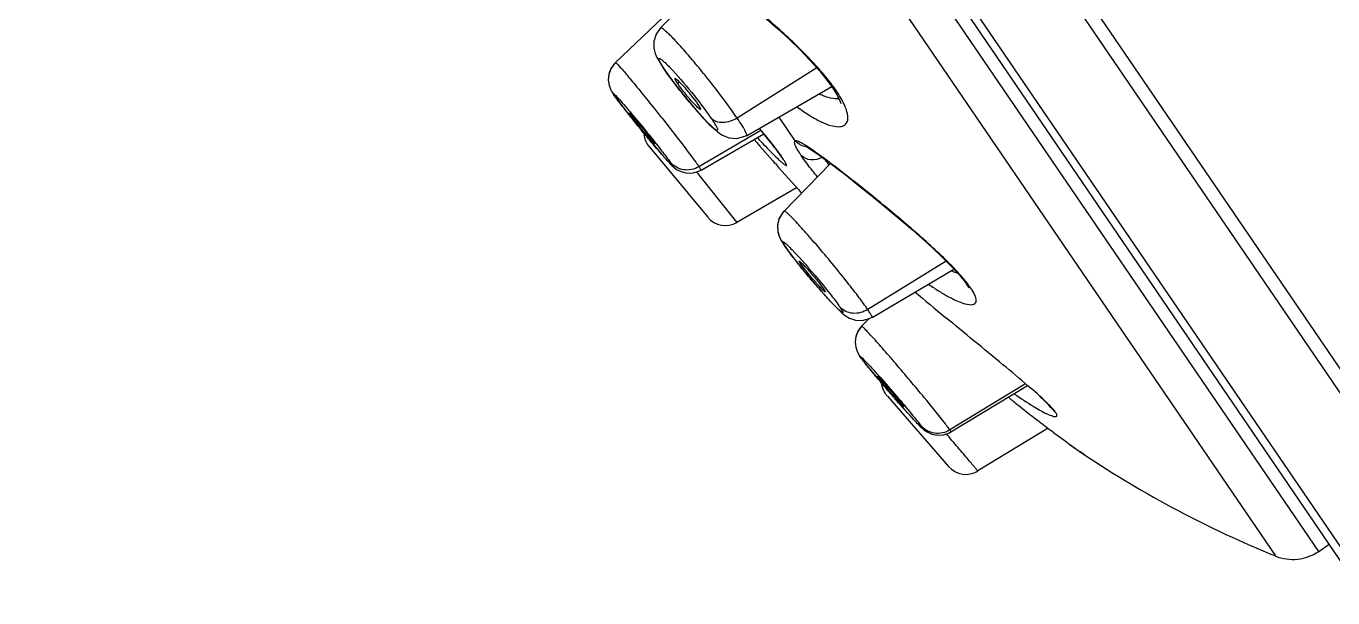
# Model space of a CAD drawing. Extents: x 0 to 1693, y 0 to 1240.
# Drawn here: x 1181.8 to 1210.26, y 615.22 to 627.68 of the extents above; entities that cross this region are included whole.
import ezdxf

# ---------------------------------------------------------------- set-up
doc = ezdxf.new("R2010")
doc.units = 0
doc.header["$LTSCALE"] = 14
doc.header["$MEASUREMENT"] = 0
doc.layers.add('DEF_LAYER_ASSEM_MEMBER', color=7, linetype='CONTINUOUS')

msp = doc.modelspace()

# ---------------------------------------------------------------- linework, layer by layer
at = {"layer": 'DEF_LAYER_ASSEM_MEMBER', "color": 9, "linetype": 'Continuous'}
for p, q in [((1211.183, 615.22), (1167.334, 679.564)), ((1211.873, 617.545), (1169.751, 679.357)), ((1170.559, 678.677), (1213.711, 615.369)), ((1209.948, 616.233), (1167.825, 678.045)), ((1167.388, 677.207), (1209.008, 616.133)), ((1195.719, 626.708), (1195.693, 626.74)), ((1199.021, 626.766), (1197.284, 625.675)), ((1196.027, 626.461), (1195.99, 626.426)), ((1194.618, 626.154), (1194.592, 626.189)), ((1199.355, 626.345), (1199.438, 626.274)), ((1198.55, 625.178), (1198.196, 625.697)), ((1197.801, 625.406), (1196.452, 624.615)), ((1198.292, 624.775), (1198.258, 624.817)), ((1196.397, 624.502), (1196.419, 624.475)), ((1196.419, 624.475), (1196.465, 624.418)), ((1196.465, 624.418), (1197.279, 623.402)), ((1198.343, 622.857), (1198.311, 622.898)), ((1198.675, 622.517), (1198.662, 622.505)), ((1201.837, 622.557), (1200.127, 621.503)), ((1202.372, 621.969), (1202.276, 622.059)), ((1199.992, 620.437), (1199.957, 620.482)), ((1203.562, 619.884), (1201.915, 618.88)), ((1203.22, 619.566), (1203.19, 619.59)), ((1204.217, 619.262), (1204.111, 619.365)), ((1201.863, 618.766), (1201.841, 618.792)), ((1201.938, 618.837), (1201.915, 618.88)), ((1204.843, 618.341), (1204.753, 618.404)), ((1204.846, 618.339), (1204.843, 618.341))]:
    msp.add_line(p, q, dxfattribs=at)
at = {"layer": 'DEF_LAYER_ASSEM_MEMBER', "color": 7, "linetype": 'Continuous'}
for p, q in [((1210.828, 615.435), (1167.405, 679.156)), ((1196.734, 628.757), (1195.615, 627.638)), ((1195.668, 627.866), (1194.633, 626.885)), ((1195.615, 627.638), (1195.614, 627.638)), ((1198.873, 626.931), (1199.084, 626.695)), ((1194.632, 626.886), (1194.611, 626.865)), ((1195.693, 626.74), (1195.692, 626.741)), ((1195.692, 626.741), (1195.774, 626.624)), ((1199.084, 626.695), (1199.267, 626.467)), ((1195.774, 626.624), (1195.924, 626.423)), ((1195.924, 626.423), (1196.086, 626.215)), ((1197.49, 625.289), (1199.345, 626.362)), ((1199.267, 626.467), (1199.354, 626.346)), ((1194.525, 626.302), (1194.556, 626.245)), ((1194.556, 626.245), (1194.585, 626.2)), ((1194.585, 626.2), (1194.592, 626.189)), ((1194.683, 626.062), (1194.765, 625.955)), ((1196.086, 626.215), (1196.25, 626.014)), ((1199.354, 626.346), (1199.355, 626.345)), ((1199.355, 626.345), (1199.433, 626.223)), ((1199.433, 626.223), (1199.518, 626.057)), ((1194.942, 625.768), (1194.929, 625.791)), ((1196.25, 626.014), (1196.406, 625.832)), ((1196.406, 625.832), (1196.546, 625.675)), ((1199.518, 626.057), (1199.539, 625.995)), ((1194.962, 625.704), (1195.069, 625.571)), ((1196.546, 625.675), (1196.668, 625.545)), ((1196.496, 624.538), (1197.865, 625.328)), ((1197.43, 625.27), (1197.486, 625.297)), ((1197.486, 625.297), (1197.486, 625.297)), ((1195.362, 625.063), (1196.643, 623.515)), ((1195.475, 625.131), (1195.487, 625.11)), ((1198.258, 624.817), (1198.258, 624.818)), ((1199.317, 624.686), (1198.304, 623.648)), ((1198.579, 624.157), (1197.279, 623.402)), ((1198.303, 623.649), (1198.303, 623.649)), ((1198.311, 622.898), (1198.311, 622.899)), ((1198.311, 622.899), (1198.358, 622.831)), ((1198.358, 622.831), (1198.46, 622.694)), ((1198.46, 622.694), (1198.579, 622.541)), ((1198.579, 622.541), (1198.708, 622.381)), ((1200.221, 621.327), (1202.002, 622.386)), ((1202.224, 622.13), (1202.275, 622.06)), ((1198.975, 622.063), (1199.102, 621.917)), ((1202.276, 622.059), (1202.275, 622.06)), ((1200.148, 621.3), (1199.994, 621.14)), ((1199.909, 621.022), (1199.867, 620.906)), ((1199.982, 621.128), (1199.909, 621.022)), ((1199.994, 621.141), (1199.982, 621.128)), ((1199.867, 620.906), (1199.854, 620.789)), ((1199.854, 620.789), (1199.867, 620.682)), ((1199.867, 620.682), (1199.895, 620.593)), ((1199.926, 620.532), (1199.957, 620.482)), ((1199.957, 620.482), (1199.955, 620.486)), ((1200.045, 620.364), (1200.13, 620.258)), ((1200.342, 620.039), (1200.336, 620.052)), ((1200.338, 620.006), (1200.453, 619.871)), ((1201.938, 618.836), (1203.608, 619.845)), ((1200.555, 619.612), (1201.888, 618.084)), ((1200.798, 619.473), (1200.902, 619.356)), ((1200.907, 619.397), (1200.914, 619.385)), ((1204.047, 619.439), (1204.096, 619.385)), ((1204.096, 619.385), (1204.111, 619.365)), ((1204.111, 619.365), (1204.111, 619.365)), ((1204.056, 618.915), (1202.524, 617.985)), ((1204.544, 618.554), (1204.764, 618.397)), ((1204.764, 618.397), (1204.839, 618.343)), ((1209.948, 616.233), (1210.178, 616.39))]:
    msp.add_line(p, q, dxfattribs=at)
for points in [[(1196.221, 629.055), (1196.218, 629.056), (1196.228, 629.053), (1196.271, 629.036), (1196.342, 629), (1196.44, 628.946), (1196.561, 628.872), (1196.705, 628.778), (1196.869, 628.664), (1197.052, 628.53), (1197.254, 628.378), (1197.469, 628.209), (1197.694, 628.026), (1197.927, 627.829), (1198.166, 627.619), (1198.407, 627.398), (1198.645, 627.167), (1198.873, 626.931)], [(1195.614, 627.638), (1195.517, 627.502), (1195.469, 627.342), (1195.471, 627.195), (1195.5, 627.081), (1195.537, 626.996), (1195.583, 626.911)], [(1194.632, 626.886), (1194.617, 626.871), (1194.534, 626.756), (1194.487, 626.63), (1194.476, 626.502), (1194.493, 626.389), (1194.526, 626.301)], [(1194.611, 626.865), (1194.53, 626.75), (1194.486, 626.624)], [(1195.583, 626.911), (1195.648, 626.807), (1195.693, 626.74)], [(1194.486, 626.624), (1194.476, 626.498), (1194.494, 626.386)], [(1194.591, 626.19), (1194.617, 626.153), (1194.683, 626.062)], [(1194.765, 625.955), (1194.86, 625.833), (1194.962, 625.704)], [(1195.069, 625.571), (1195.177, 625.438), (1195.283, 625.308)], [(1196.668, 625.545), (1196.772, 625.444), (1196.863, 625.366), (1196.963, 625.299), (1197.103, 625.244), (1197.267, 625.23), (1197.43, 625.27)], [(1195.283, 625.308), (1195.386, 625.185), (1195.481, 625.071)], [(1197.766, 625.449), (1197.88, 625.309), (1197.993, 625.168), (1198.093, 625.041), (1198.177, 624.93)], [(1195.481, 625.071), (1195.568, 624.969), (1195.645, 624.88)], [(1198.177, 624.93), (1198.242, 624.841), (1198.258, 624.818)], [(1198.764, 625.062), (1198.763, 625.063), (1198.776, 625.056), (1198.822, 625.031), (1198.89, 624.989), (1198.977, 624.931), (1199.082, 624.859), (1199.202, 624.771), (1199.338, 624.67), (1199.489, 624.555), (1199.654, 624.427), (1199.832, 624.286), (1200.023, 624.134), (1200.226, 623.97), (1200.437, 623.798), (1200.654, 623.618), (1200.876, 623.431), (1201.099, 623.24), (1201.32, 623.044), (1201.537, 622.847), (1201.743, 622.652), (1201.931, 622.463)], [(1195.645, 624.88), (1195.712, 624.803), (1195.77, 624.74), (1195.818, 624.687), (1195.861, 624.644), (1195.903, 624.604), (1195.965, 624.557), (1196.063, 624.507), (1196.19, 624.476), (1196.326, 624.48)], [(1198.258, 624.817), (1198.281, 624.782), (1198.289, 624.77)], [(1196.326, 624.48), (1196.462, 624.523), (1196.495, 624.541)], [(1198.303, 623.649), (1198.277, 623.619), (1198.198, 623.488), (1198.163, 623.347), (1198.168, 623.206), (1198.202, 623.09), (1198.242, 623.007)], [(1198.303, 623.649), (1198.272, 623.613), (1198.194, 623.479)], [(1198.194, 623.479), (1198.161, 623.333), (1198.171, 623.19), (1198.207, 623.077), (1198.247, 622.999), (1198.292, 622.926)], [(1198.242, 623.007), (1198.289, 622.931), (1198.311, 622.898)], [(1198.708, 622.381), (1198.842, 622.219), (1198.975, 622.063)], [(1201.931, 622.463), (1202.095, 622.286), (1202.224, 622.13)], [(1199.102, 621.917), (1199.221, 621.784), (1199.328, 621.667)], [(1202.276, 622.059), (1202.3, 622.021), (1202.326, 621.975)], [(1199.328, 621.667), (1199.422, 621.568), (1199.502, 621.49), (1199.569, 621.427), (1199.636, 621.373)], [(1199.636, 621.373), (1199.727, 621.318), (1199.858, 621.272), (1200.008, 621.264), (1200.162, 621.304), (1200.219, 621.333)], [(1199.994, 621.141), (1199.912, 621.028), (1199.868, 620.912), (1199.854, 620.794), (1199.866, 620.685), (1199.894, 620.596), (1199.927, 620.531)], [(1199.955, 620.486), (1199.981, 620.449), (1200.045, 620.364)], [(1200.13, 620.258), (1200.23, 620.136), (1200.338, 620.006)], [(1200.453, 619.871), (1200.57, 619.734), (1200.686, 619.601), (1200.798, 619.473)], [(1203.878, 619.605), (1203.974, 619.513), (1204.047, 619.439)], [(1200.902, 619.356), (1200.996, 619.25), (1201.08, 619.159)], [(1201.08, 619.159), (1201.152, 619.081), (1201.213, 619.017), (1201.264, 618.965), (1201.307, 618.923), (1201.351, 618.884), (1201.419, 618.836), (1201.521, 618.79), (1201.645, 618.766), (1201.774, 618.774)], [(1201.774, 618.774), (1201.905, 618.819), (1201.938, 618.837)]]:
    msp.add_lwpolyline(points, dxfattribs=at)
at = {"layer": 'DEF_LAYER_ASSEM_MEMBER', "color": 9, "linetype": 'Continuous'}
for centre, radius, start, end in [((1196.066, 623.958), 4.091, 35.9193, 38.2559), ((1196.717, 624.431), 3.287, 34.113, 35.9009), ((1199.468, 626.52), 0.428, 271.2434, 274.4422), ((1198.846, 625.451), 0.404, 242.619, 260.4869), ((1196.159, 623.32), 2.582, 34.3022, 35.2514), ((1268.34, 701.626), 104.269, 229.88187, 230.35999), ((1222.477, 643.425), 30.661, 231.0923, 231.5791), ((1222.787, 643.815), 31.159, 231.5777, 232.3153), ((1202.596, 617.944), 2.093, 43.0868, 43.7193), ((1223.002, 644.096), 31.513, 232.3182, 232.9507), ((1223.02, 644.119), 31.542, 232.9497, 233.3276), ((1223.404, 644.635), 32.186, 233.3278, 234.586)]:
    msp.add_arc(centre, radius, start, end, dxfattribs=at)
at = {"layer": 'DEF_LAYER_ASSEM_MEMBER', "color": 7, "linetype": 'Continuous'}
for centre, radius, start, end in [((1195.755, 625.383), 0.508, 184.788, 198.1698), ((1365.252, 772.019), 222.808, 221.21827, 221.39739), ((1378.152, 783.395), 240.007, 221.39814, 221.60439), ((1197.028, 623.834), 0.5, 219.605, 300.143), ((1217.782, 637.719), 23.301, 236.2767, 247.8802), ((1202.265, 618.412), 0.5, 221.105, 301.2626), ((1209.385, 617.059), 1, 247.8802, 304.2731)]:
    msp.add_arc(centre, radius, start, end, dxfattribs=at)
at = {"layer": 'DEF_LAYER_ASSEM_MEMBER', "color": 9, "linetype": 'Continuous'}
for points, start_tangent, end_tangent in [([(1199.081, 626.729), (1198.399, 627.424), (1197.636, 628.09), (1196.91, 628.652), (1196.327, 629.036)], (-0.659093, 0.752062), (-0.86692, 0.498447)), ([(1197.284, 625.675), (1196.824, 626.302), (1196.55, 626.649), (1196.275, 626.98), (1196.024, 627.267), (1195.82, 627.483), (1195.741, 627.558), (1195.68, 627.61), (1195.637, 627.637), (1195.615, 627.638)], (-0.562776, 0.826609), (-0.719323, -0.694676)), ([(1195.579, 626.954), (1195.582, 626.971), (1195.601, 626.969), (1195.635, 626.948), (1195.682, 626.909)], (-0.17976, 0.98371), (0.74783, -0.66389)), ([(1195.719, 626.708), (1195.62, 626.864), (1195.592, 626.918), (1195.579, 626.954)], (-0.563142, 0.82636), (-0.17976, 0.98371)), ([(1194.633, 626.885), (1194.638, 626.884), (1194.65, 626.874), (1194.667, 626.858), (1194.69, 626.833), (1194.754, 626.762), (1194.841, 626.662), (1194.946, 626.537), (1195.067, 626.391), (1195.201, 626.227), (1195.345, 626.049), (1195.647, 625.672), (1195.94, 625.298), (1196.382, 624.714)], (0.750576, 0.660784), (0.585881, -0.810397)), ([(1195.682, 626.909), (1195.712, 626.882), (1195.818, 626.776)], (0.74783, -0.66389), (0.693057, -0.720882)), ([(1196.72, 625.667), (1196.788, 625.563), (1196.834, 625.483), (1196.848, 625.454), (1196.856, 625.431), (1196.858, 625.416), (1196.853, 625.408), (1196.827, 625.414), (1196.778, 625.449), (1196.707, 625.513), (1196.618, 625.602), (1196.514, 625.714), (1196.398, 625.844), (1196.149, 626.139), (1195.719, 626.708)], (0.563138, -0.826363), (-0.563142, 0.82636)), ([(1195.818, 626.776), (1196.288, 626.238), (1196.72, 625.667)], (0.693057, -0.720882), (0.563138, -0.826363)), ([(1199.279, 626.491), (1199.232, 626.549), (1199.081, 626.727)], (-0.618534, 0.785758), (-0.66033, 0.750976)), ([(1194.618, 626.154), (1194.605, 626.174), (1194.596, 626.189), (1194.59, 626.2), (1194.588, 626.206), (1194.591, 626.207), (1194.597, 626.204), (1194.607, 626.195), (1194.621, 626.182)], (-0.563133, 0.826366), (0.713786, -0.700364)), ([(1194.707, 626.032), (1194.68, 626.069), (1194.618, 626.154)], (-0.601124, 0.799156), (-0.563133, 0.826366)), ([(1194.621, 626.182), (1194.638, 626.165), (1194.712, 626.084)], (0.713786, -0.700364), (0.668541, -0.743675)), ([(1194.712, 626.084), (1194.984, 625.769), (1195.327, 625.355), (1195.639, 624.962), (1195.831, 624.706)], (0.668541, -0.743675), (0.563138, -0.826363)), ([(1199.212, 626.14), (1199.181, 626.151), (1199.082, 626.191)], (-0.947887, 0.318607), (-0.915982, 0.40122)), ([(1199.477, 626.092), (1199.419, 626.094), (1199.212, 626.14)], (-0.999751, -0.022323), (-0.947887, 0.318607)), ([(1199.561, 626.077), (1199.534, 626.124), (1199.438, 626.274)], (-0.483894, 0.875127), (-0.565575, 0.824697)), ([(1199.644, 625.902), (1199.627, 625.943), (1199.561, 626.077)], (-0.358659, 0.933469), (-0.483894, 0.875127)), ([(1195.831, 624.706), (1195.859, 624.654), (1195.807, 624.7), (1195.685, 624.834), (1195.507, 625.041), (1195.294, 625.296), (1195.071, 625.569), (1194.867, 625.825), (1194.707, 626.032)], (0.563138, -0.826363), (-0.601124, 0.799156)), ([(1198.596, 625.914), (1198.868, 625.728), (1199.112, 625.594), (1199.32, 625.514), (1199.487, 625.487), (1199.608, 625.513), (1199.68, 625.591), (1199.693, 625.721), (1199.645, 625.9)], (0.805812, -0.592172), (-0.36669, 0.930343)), ([(1197.284, 625.675), (1197.133, 625.604), (1196.97, 625.576), (1196.824, 625.6), (1196.72, 625.667)], (-0.846754, -0.531985), (-0.693281, 0.720667)), ([(1197.418, 625.468), (1197.39, 625.513), (1197.284, 625.675)], (-0.513335, 0.858188), (-0.56404, 0.825747)), ([(1197.486, 625.297), (1197.491, 625.314), (1197.481, 625.347), (1197.418, 625.468)], (0.859717, 0.51077), (-0.513335, 0.858188)), ([(1197.732, 625.235), (1197.86, 625.1), (1198.166, 624.791)], (0.683458, -0.72999), (0.724959, -0.688792)), ([(1198.118, 625.011), (1198.043, 625.106), (1197.773, 625.443)], (-0.6107, 0.791862), (-0.633846, 0.773459)), ([(1198.268, 624.81), (1198.236, 624.854), (1198.118, 625.011)], (-0.576724, 0.816939), (-0.6107, 0.791862)), ([(1198.605, 624.974), (1198.56, 625.056), (1198.536, 625.118), (1198.533, 625.158), (1198.55, 625.178)], (-0.512502, 0.858686), (0.952948, 0.303133)), ([(1198.908, 624.987), (1198.778, 625.074), (1198.674, 625.136), (1198.597, 625.171), (1198.55, 625.177)], (-0.823071, 0.567938), (-0.96303, -0.269392)), ([(1198.661, 625.092), (1198.55, 625.177)], (-0.887718, 0.460388), (-0.673928, 0.738797)), ([(1198.68, 624.857), (1198.659, 624.888), (1198.605, 624.974)], (-0.561975, 0.827154), (-0.512502, 0.858686)), ([(1202.088, 622.316), (1201.348, 623.03), (1200.45, 623.795), (1199.581, 624.489), (1198.908, 624.987)], (-0.677642, 0.735392), (-0.823071, 0.567938)), ([(1196.452, 624.615), (1196.118, 624.548), (1195.831, 624.706)], (-0.862631, -0.505833), (-0.642062, 0.766653)), ([(1196.382, 624.714), (1196.402, 624.686), (1196.452, 624.615)], (0.585881, -0.810397), (0.562707, -0.826657)), ([(1198.166, 624.791), (1198.234, 624.728), (1198.288, 624.682), (1198.327, 624.653), (1198.341, 624.646), (1198.352, 624.642), (1198.358, 624.643), (1198.36, 624.649), (1198.359, 624.658), (1198.354, 624.673), (1198.331, 624.715), (1198.292, 624.775)], (0.724959, -0.688792), (-0.562503, 0.826795)), ([(1199.134, 624.819), (1198.89, 624.764), (1198.68, 624.857)], (-0.872511, -0.488595), (-0.711555, 0.702631)), ([(1199.03, 624.396), (1198.925, 624.526), (1198.68, 624.857)], (-0.630213, 0.776422), (-0.563539, 0.826089)), ([(1199.179, 624.789), (1199.202, 624.757), (1199.281, 624.651)], (0.578551, -0.815646), (0.611678, -0.791107)), ([(1196.452, 624.615), (1196.473, 624.583), (1196.488, 624.56), (1196.495, 624.545), (1196.497, 624.538)], (0.563311, -0.826245), (-0.629329, -0.777139)), ([(1200.127, 621.503), (1199.943, 621.758), (1199.686, 622.092), (1199.386, 622.465), (1199.073, 622.839), (1198.78, 623.177), (1198.651, 623.32), (1198.539, 623.441), (1198.445, 623.537), (1198.373, 623.605), (1198.326, 623.642), (1198.303, 623.649)], (-0.562626, 0.826712), (-0.726725, -0.686929)), ([(1198.343, 622.857), (1198.293, 622.936), (1198.282, 622.961), (1198.279, 622.975), (1198.285, 622.979), (1198.3, 622.971), (1198.324, 622.954), (1198.356, 622.926)], (-0.563143, 0.826359), (0.739799, -0.672828)), ([(1198.46, 622.696), (1198.426, 622.742), (1198.343, 622.857)], (-0.603656, 0.797245), (-0.563143, 0.826359)), ([(1198.356, 622.926), (1198.382, 622.902), (1198.479, 622.804)], (0.739799, -0.672828), (0.694037, -0.71994)), ([(1199.524, 621.553), (1199.564, 621.49), (1199.577, 621.467), (1199.585, 621.45), (1199.587, 621.439), (1199.584, 621.435), (1199.576, 621.436), (1199.563, 621.443), (1199.523, 621.474), (1199.466, 621.528), (1199.392, 621.602), (1199.303, 621.695), (1199.204, 621.804), (1199.096, 621.926), (1198.867, 622.191), (1198.646, 622.459), (1198.46, 622.696)], (0.563138, -0.826363), (-0.603656, 0.797245)), ([(1198.479, 622.804), (1199.048, 622.162), (1199.329, 621.815), (1199.524, 621.553)], (0.694037, -0.71994), (0.563138, -0.826363)), ([(1202.093, 622.288), (1202.06, 622.3), (1201.955, 622.342)], (-0.945026, 0.326995), (-0.917305, 0.398186)), ([(1202.252, 622.128), (1202.215, 622.173), (1202.089, 622.315)], (-0.634053, 0.77329), (-0.678902, 0.734228)), ([(1202.372, 621.969), (1202.346, 622.006), (1202.252, 622.128)], (-0.559264, 0.82899), (-0.634053, 0.77329)), ([(1201.46, 622.049), (1201.684, 621.901), (1201.789, 621.838), (1201.888, 621.782), (1202.148, 621.661), (1202.343, 621.609), (1202.413, 621.611), (1202.461, 621.632), (1202.486, 621.671), (1202.487, 621.73)], (0.821361, -0.570409), (-0.155266, 0.987873)), ([(1202.487, 621.73), (1202.452, 621.834), (1202.372, 621.969)], (-0.139676, 0.990197), (-0.567081, 0.823662)), ([(1200.127, 621.503), (1199.801, 621.421), (1199.524, 621.553)], (-0.85117, -0.524889), (-0.671076, 0.741388)), ([(1200.219, 621.333), (1200.22, 621.347), (1200.205, 621.38), (1200.173, 621.433), (1200.127, 621.503)], (0.853482, 0.521122), (-0.564414, 0.825492)), ([(1204.023, 619.476), (1203.616, 619.843), (1203.071, 620.301), (1201.821, 621.332)], (-0.716255, 0.697839), (-0.769997, 0.638048)), ([(1201.818, 619.011), (1201.355, 619.589), (1201.05, 619.954), (1200.736, 620.324), (1200.586, 620.498), (1200.446, 620.658), (1200.32, 620.802), (1200.21, 620.923), (1200.121, 621.02), (1200.054, 621.09), (1200.029, 621.114), (1200.011, 621.13), (1199.999, 621.139), (1199.994, 621.141)], (-0.606899, 0.794779), (-0.681586, -0.731738)), ([(1199.992, 620.437), (1199.983, 620.452), (1199.978, 620.462), (1199.976, 620.467), (1199.979, 620.468), (1199.985, 620.464), (1199.996, 620.455), (1200.029, 620.424)], (-0.563148, 0.826356), (0.712222, -0.701954)), ([(1200.07, 620.334), (1200.045, 620.366), (1199.992, 620.437)], (-0.617978, 0.786196), (-0.563148, 0.826356)), ([(1200.029, 620.424), (1200.051, 620.401), (1200.139, 620.31)], (0.712222, -0.701954), (0.682471, -0.730913)), ([(1201.287, 618.966), (1201.297, 618.95), (1201.302, 618.94), (1201.302, 618.936), (1201.296, 618.938), (1201.285, 618.947), (1201.27, 618.961), (1201.249, 618.981), (1201.223, 619.007), (1201.16, 619.073), (1201.08, 619.159), (1200.987, 619.261), (1200.884, 619.377), (1200.657, 619.635), (1200.427, 619.902), (1200.223, 620.145), (1200.07, 620.334)], (0.563138, -0.826363), (-0.617978, 0.786196)), ([(1200.139, 620.31), (1200.44, 619.977), (1200.799, 619.564), (1201.112, 619.19), (1201.222, 619.053), (1201.287, 618.966)], (0.682471, -0.730913), (0.563138, -0.826363)), ([(1203.326, 619.661), (1203.727, 619.398), (1204.033, 619.229)], (0.81989, -0.572521), (0.905996, -0.423285)), ([(1204.109, 619.39), (1204.089, 619.41), (1204.024, 619.475)], (-0.691019, 0.722836), (-0.718417, 0.695612)), ([(1204.217, 619.262), (1204.2, 619.286), (1204.125, 619.373)], (-0.555915, 0.831239), (-0.682998, 0.730421)), ([(1204.229, 619.173), (1204.244, 619.183), (1204.247, 619.201), (1204.238, 619.227), (1204.217, 619.262)], (0.965066, 0.262006), (-0.570655, 0.82119)), ([(1201.915, 618.88), (1201.581, 618.809), (1201.287, 618.966)], (-0.853915, -0.520413), (-0.660581, 0.750754)), ([(1201.915, 618.88), (1201.897, 618.905), (1201.818, 619.011)], (-0.562148, 0.827037), (-0.606899, 0.794779)), ([(1204.033, 619.229), (1204.158, 619.18), (1204.23, 619.173)], (0.905996, -0.423285), (0.954732, 0.297469)), ([(1202.524, 617.985), (1202.521, 617.989), (1202.512, 618), (1202.497, 618.018), (1202.476, 618.043), (1202.449, 618.075), (1202.417, 618.113), (1202.338, 618.207), (1202.24, 618.323), (1202.127, 618.456), (1202, 618.605), (1201.863, 618.766)], (0.854844, 0.518885), (-0.64899, 0.760797))]:
    msp.add_spline(points, degree=3, dxfattribs=dict(at, start_tangent=start_tangent, end_tangent=end_tangent))
at = {"layer": 'DEF_LAYER_ASSEM_MEMBER', "color": 7, "linetype": 'Continuous'}
for points, start_tangent, end_tangent in [([(1195.99, 626.426), (1195.961, 626.471), (1195.941, 626.505), (1195.93, 626.529), (1195.93, 626.54)], (-0.563141, 0.826361), (0.709729, 0.704475)), ([(1195.93, 626.54), (1195.937, 626.54), (1195.95, 626.533), (1195.992, 626.497), (1196.052, 626.435), (1196.127, 626.353), (1196.208, 626.257), (1196.291, 626.155), (1196.427, 625.972)], (0.709729, 0.704475), (0.563138, -0.826363)), ([(1196.483, 625.862), (1196.475, 625.863), (1196.461, 625.871), (1196.419, 625.908), (1196.358, 625.97), (1196.284, 626.052), (1196.204, 626.147), (1196.123, 626.246), (1195.99, 626.426)], (-0.864539, -0.502567), (-0.563141, 0.826361)), ([(1194.93, 625.79), (1194.938, 625.785), (1194.958, 625.765), (1194.99, 625.73), (1195.031, 625.682)], (0.726214, 0.687469), (0.654518, -0.756046)), ([(1196.427, 625.972), (1196.456, 625.928), (1196.475, 625.894), (1196.484, 625.872), (1196.483, 625.862)], (0.563138, -0.826363), (-0.864539, -0.502567)), ([(1195.487, 625.11), (1195.48, 625.114), (1195.465, 625.128), (1195.443, 625.152), (1195.413, 625.186), (1195.377, 625.227), (1195.337, 625.274), (1195.245, 625.384), (1195.148, 625.502), (1195.059, 625.613), (1194.942, 625.768)], (-0.864981, -0.501804), (-0.563134, 0.826366)), ([(1195.031, 625.682), (1195.286, 625.376), (1195.403, 625.228), (1195.475, 625.131)], (0.654518, -0.756046), (0.563138, -0.826363)), ([(1195.362, 625.063), (1195.335, 625.099), (1195.272, 625.225)], (-0.637483, 0.770464), (-0.313043, 0.949739)), ([(1198.662, 622.505), (1198.64, 622.541), (1198.635, 622.551), (1198.635, 622.556)], (-0.563143, 0.82636), (0.70096, 0.7132)), ([(1198.635, 622.556), (1198.642, 622.555), (1198.656, 622.545), (1198.678, 622.525), (1198.705, 622.498), (1198.777, 622.422), (1198.864, 622.325), (1198.957, 622.216), (1199.047, 622.107), (1199.178, 621.935)], (0.70096, 0.7132), (0.563138, -0.826363)), ([(1199.203, 621.886), (1199.195, 621.888), (1199.18, 621.899), (1199.158, 621.919), (1199.13, 621.947), (1199.058, 622.023), (1198.972, 622.12), (1198.879, 622.228), (1198.791, 622.336), (1198.662, 622.505)], (-0.858463, -0.512875), (-0.563143, 0.82636)), ([(1199.178, 621.935), (1199.2, 621.9), (1199.203, 621.886)], (0.563138, -0.826363), (-0.858463, -0.512875)), ([(1200.336, 620.052), (1200.339, 620.051), (1200.348, 620.043), (1200.362, 620.03), (1200.38, 620.012)], (0.695388, 0.718635), (0.693104, -0.720838)), ([(1200.914, 619.385), (1200.907, 619.389), (1200.891, 619.404), (1200.866, 619.43), (1200.833, 619.464), (1200.794, 619.507), (1200.75, 619.556), (1200.651, 619.668), (1200.548, 619.787), (1200.455, 619.898), (1200.342, 620.039)], (-0.854541, -0.519383), (-0.563147, 0.826357)), ([(1200.38, 620.012), (1200.67, 619.686), (1200.822, 619.506), (1200.907, 619.397)], (0.693104, -0.720838), (0.563138, -0.826363)), ([(1200.555, 619.612), (1200.512, 619.668), (1200.435, 619.883)], (-0.657426, 0.753519), (-0.116819, 0.993153))]:
    msp.add_spline(points, degree=3, dxfattribs=dict(at, start_tangent=start_tangent, end_tangent=end_tangent))

doc.saveas('drawing.dxf')
